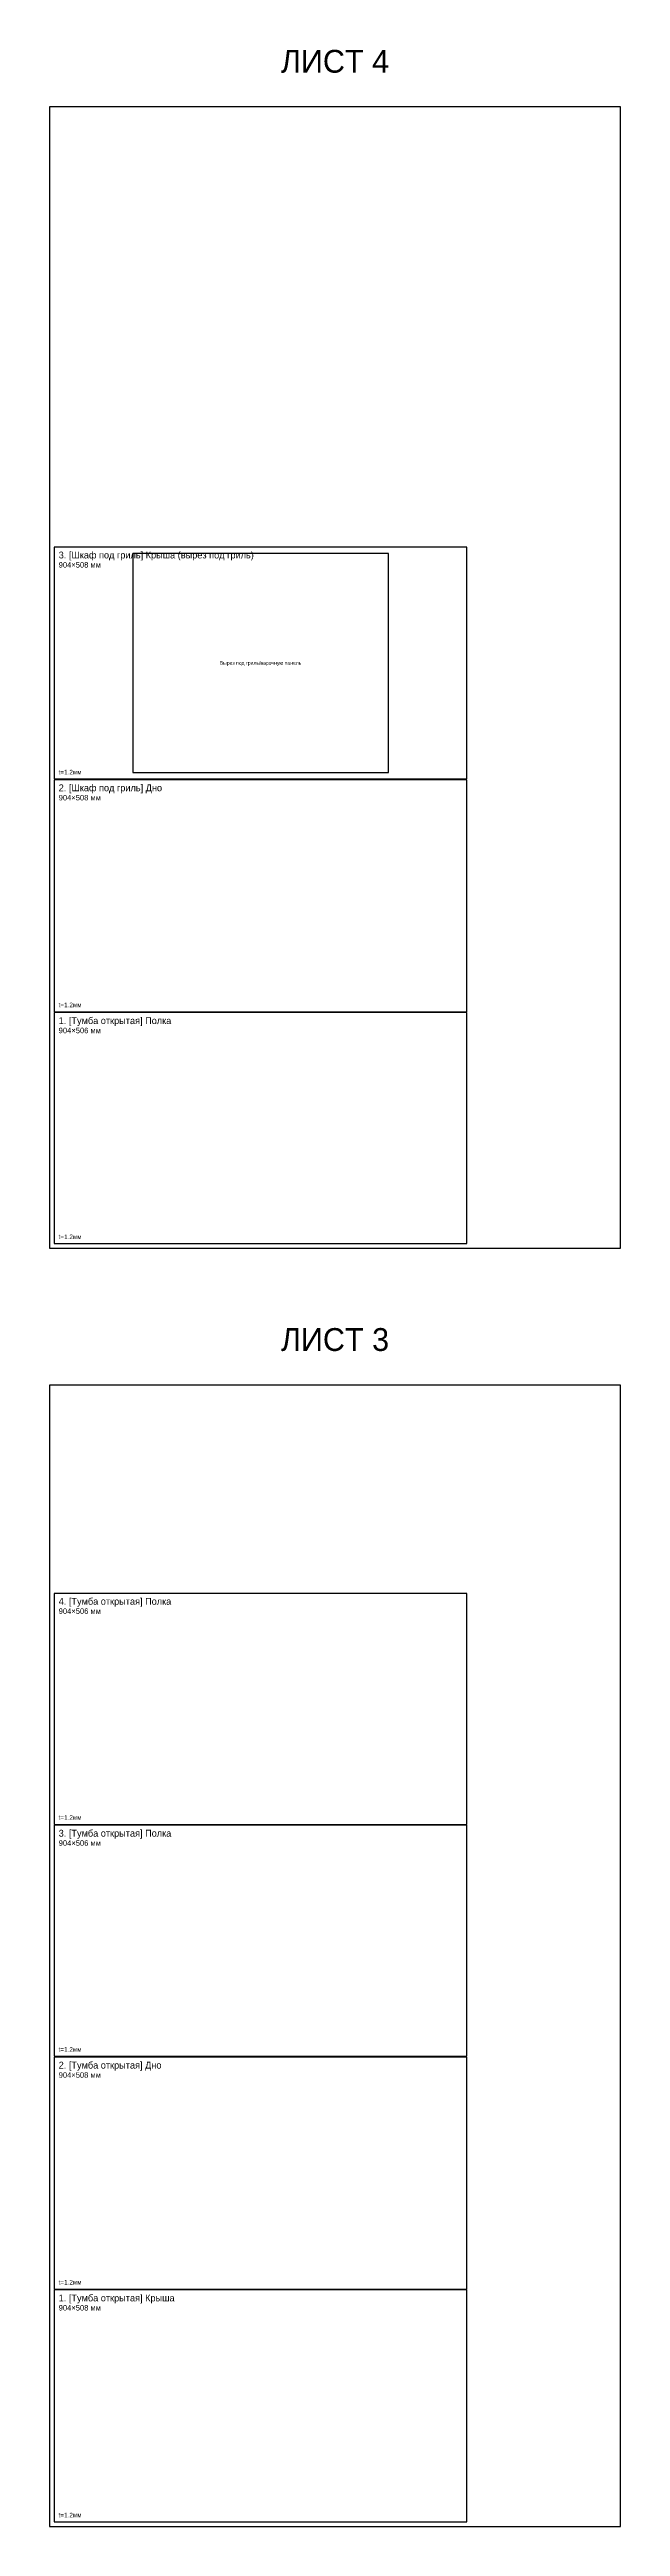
# Model space of a CAD drawing. Header units: metres. Extents: x 0 to 1250, y 0 to 11026.
# Drawn here: x 0 to 1250, y 5600 to 11026 of the extents above; entities that cross this region are included whole.
import ezdxf
from ezdxf.enums import TextEntityAlignment as Align

# ---------------------------------------------------------------- set-up
doc = ezdxf.new("R2010")
doc.units = ezdxf.units.M
for name, color, linetype in [('CUT', 5, 'Continuous'), ('CUTOUT', 6, 'Continuous'), ('SHEET', 1, 'Continuous'), ('TEXT', 7, 'Continuous')]:
    doc.layers.add(name, color=color, linetype=linetype)

msp = doc.modelspace()

# ---------------------------------------------------------------- linework, layer by layer
at = {"layer": 'CUT', "color": 5}
for points in [[(10, 9428), (914, 9428), (914, 9936), (10, 9936), (10, 9428)], [(10, 8918), (914, 8918), (914, 9426), (10, 9426), (10, 8918)], [(10, 8410), (914, 8410), (914, 8916), (10, 8916), (10, 8410)], [(10, 7138), (914, 7138), (914, 7644), (10, 7644), (10, 7138)], [(10, 6630), (914, 6630), (914, 7136), (10, 7136), (10, 6630)], [(10, 6120), (914, 6120), (914, 6628), (10, 6628), (10, 6120)], [(10, 5610), (914, 5610), (914, 6118), (10, 6118), (10, 5610)]]:
    msp.add_lwpolyline(points, dxfattribs=at)
at = {"layer": 'CUTOUT', "color": 6}
msp.add_lwpolyline([(182, 9442), (742, 9442), (742, 9922), (182, 9922), (182, 9442)], dxfattribs=at)
at = {"layer": 'SHEET', "color": 1}
for points in [[(0, 8400), (1250, 8400), (1250, 10900), (0, 10900), (0, 8400)], [(0, 5600), (1250, 5600), (1250, 8100), (0, 8100), (0, 5600)]]:
    msp.add_lwpolyline(points, dxfattribs=at)

# ---------------------------------------------------------------- texts
at = {"layer": 'TEXT', "color": 7}
for s, p in [('ЛИСТ 4', (625, 11000)), ('ЛИСТ 3', (625, 8200))]:
    msp.add_text(s, height=50, dxfattribs=at).set_placement(p, align=Align.MIDDLE_CENTER)
for s, p in [('3. [Шкаф под гриль] Крыша (вырез под гриль)', (20, 9911)), ('2. [Шкаф под гриль] Дно', (20, 9401)), ('1. [Тумба открытая] Полка', (20, 8891)), ('4. [Тумба открытая] Полка', (20, 7619)), ('3. [Тумба открытая] Полка', (20, 7111)), ('2. [Тумба открытая] Дно', (20, 6603)), ('1. [Тумба открытая] Крыша', (20, 6093))]:
    msp.add_text(s, height=15, dxfattribs=at).set_placement(p)
at = {"layer": 'TEXT', "color": 3}
for s, p in [('904×508 мм', (20, 9891)), ('904×508 мм', (20, 9381)), ('904×506 мм', (20, 8871)), ('904×506 мм', (20, 7599)), ('904×506 мм', (20, 7091)), ('904×508 мм', (20, 6583)), ('904×508 мм', (20, 6073))]:
    msp.add_text(s, height=12, dxfattribs=at).set_placement(p)
at = {"layer": 'TEXT', "color": 6}
msp.add_text('Вырез под гриль/варочную панель', height=8, dxfattribs=at).set_placement((462, 9682), align=Align.MIDDLE_CENTER)
at = {"layer": 'TEXT', "color": 8}
for p in [(20, 9438), (20, 8928), (20, 8420), (20, 7148), (20, 6640), (20, 6130), (20, 5620)]:
    msp.add_text('t=1.2мм', height=10, dxfattribs=at).set_placement(p)

doc.saveas('drawing.dxf')
